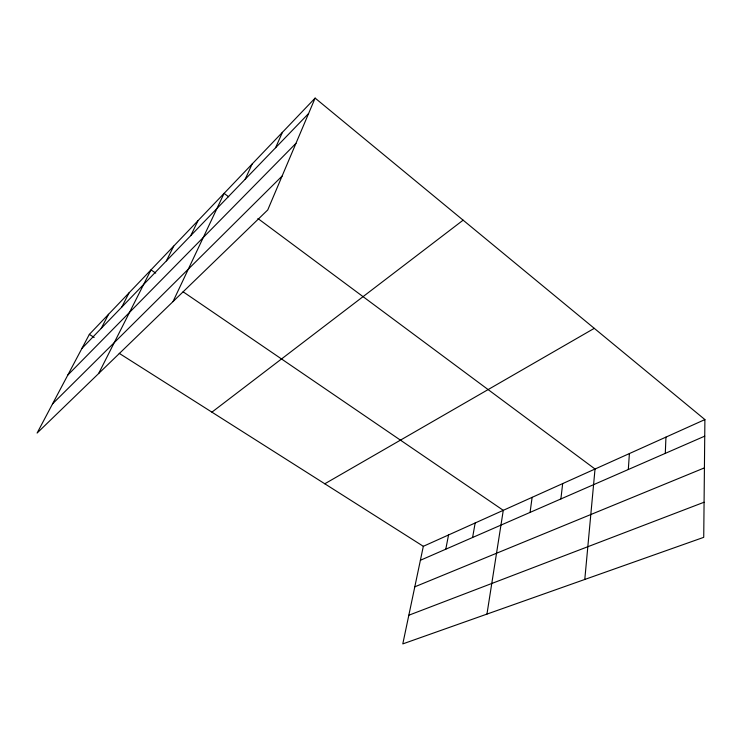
<?xml version="1.0" encoding="UTF-8"?>
<svg xmlns="http://www.w3.org/2000/svg" width="742" height="742" viewBox="0 0 742 742"><rect width="100%" height="100%" fill="white"/><g stroke="black" fill="none" stroke-linecap="round" stroke-linejoin="round"><path stroke-width="1.11" d="M704.9 419.582L703.731 537.338L402.795 643.898L423.33 546.307L704.9 419.582L315.127 98.102L89.355 334.382L37.1 433.059L267.741 209.958L315.127 98.102M665.296 453.371L665.945 437.121M628.316 469.51L629.392 453.566M584.789 579.456L595.028 469.027L257.928 218.528M560.887 498.949L562.668 483.599M530.066 512.407L532.135 497.335M486.956 614.098L503.28 510.329L183.107 291.792M472.598 537.486L475.158 522.98M445.784 549.191L448.548 534.954M275.607 147.704L282.396 132.354M245.166 179.258L252.141 164.019M172.988 301.614L224.093 193.374L228.666 196.778M190.777 235.604L198.012 220.671M166.394 260.878L173.702 246.112M98.64 373.532L150.997 269.875L155.718 273.102M121.707 307.179L129.099 292.784M101.19 328.437L108.601 314.246M81.954 348.369L308.589 113.535M67.819 375.053L295.956 143.354M52.58 403.824L282.09 176.077M211.915 412.153L463.129 220.17M324.801 483.784L594.277 328.344M420.389 560.284L704.733 436.148M414.806 586.82L704.418 467.877M408.823 615.229L704.075 502.232M89.355 334.382L94.178 337.443M119.239 353.35L423.33 546.307"/></g></svg>
